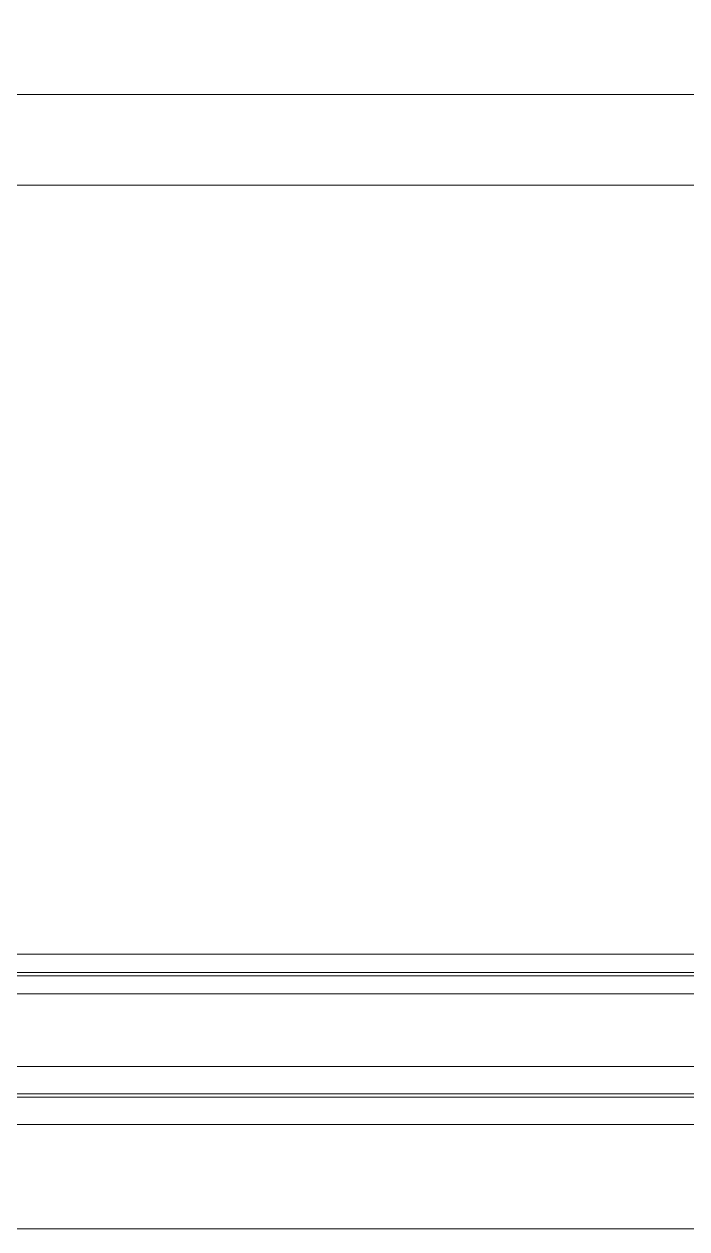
# Model space of a CAD drawing. Extents: x -1299 to 23780, y -3010 to 8106.
# Drawn here: x 14487.93 to 14502.55, y 320 to 346.55 of the extents above; entities that cross this region are included whole.
import ezdxf

# ---------------------------------------------------------------- set-up
doc = ezdxf.new("R2010")
doc.units = 0
doc.header["$LTSCALE"] = 25
doc.header["$MEASUREMENT"] = 0
doc.layers.get('0').update_dxf_attribs({"color": 9, "lineweight": 9})
for name, color, linetype, lineweight in [('01', 9, 'Continuous', 9), ('06D', 9, 'Continuous', 9), ('10', 9, 'Continuous', 9), ('14', 9, 'Continuous', 9), ('15', 9, 'Continuous', 9)]:
    doc.layers.add(name, color=color, linetype=linetype, lineweight=lineweight)

# ---------------------------------------------------------------- blocks, each defined once
blk = doc.blocks.new('*U456')
at = {"layer": '15'}
for p, q in [((-1.469, -18.947), (-170.301, -18.947)), ((-1.469, -19.347), (-170.301, -19.347)), ((-1.469, -19.423), (-170.301, -19.423)), ((-1.469, -19.823), (-170.301, -19.823)), ((-1.469, -21.423), (-170.301, -21.423)), ((-1.469, -22.023), (-170.301, -22.023)), ((-1.469, -22.099), (-170.301, -22.099)), ((-1.469, -22.699), (-170.301, -22.699))]:
    blk.add_line(p, q, dxfattribs=at)
blk = doc.blocks.new('p-kolon_80x80')
blk.add_lwpolyline([(-40, -40), (40, -40), (40, 40), (-40, 40)], close=True)
blk = doc.blocks.new('p-2. kat planı')
at = {"layer": '06D'}
blk.add_lwpolyline([(13047.5, 1124.027), (13047.5, 320), (15478.819, 320)], dxfattribs=at)
at = {"layer": '14'}
blk.add_lwpolyline([(14470.5, 427), (14554.5, 427), (14554.5, 343), (14470.5, 343)], close=True, dxfattribs=at)
at = {"layer": '01'}
blk.add_blockref('p-kolon_80x80', (14512.5, 385), dxfattribs=at)
at = {"layer": '10'}
blk.add_blockref('*U456', (14512.5, 345), dxfattribs=at)

msp = doc.modelspace()

# ---------------------------------------------------------------- block references
msp.add_blockref('p-2. kat planı', (0, 0))

doc.saveas('drawing.dxf')
